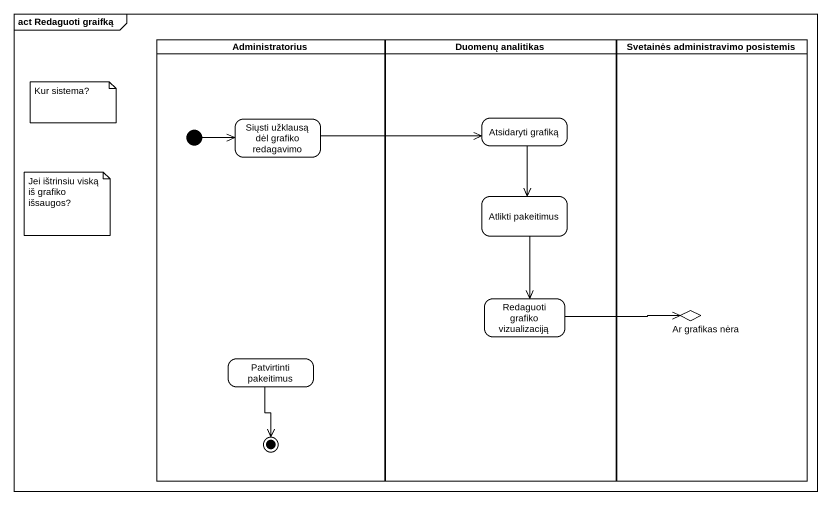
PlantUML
@startuml
mainframe act Redaguoti graifką
hide empty description
state Administratorius <<partition>> {
  state "Siųsti užklausą dėl grafiko redagavimo" as Siųsti_užklausą_dėl_grafiko
  state "Patvirtinti pakeitimus" as Patvirtinti_pakeitimus
  [*] -right-> Siųsti_užklausą_dėl_grafiko
  Patvirtinti_pakeitimus --> [*]
}
state "Duomenų analitikas" as Duomenų_analitikas <<partition>> {
  state "Atsidaryti grafiką" as Atsidaryti_grafiką
  state "Atlikti pakeitimus" as Atlikti_pakeitimus
  state "Redaguoti grafiko vizualizaciją" as Redaguoti_grafiko
}
state "Svetainės administravimo posistemis" as Svetainės_administravimo <<partition>> {
  state "Ar grafikas nėra" as Ar_grafikas_nėra <<choice>>
}
Siųsti_užklausą_dėl_grafiko -right-> Atsidaryti_grafiką
Atsidaryti_grafiką --> Atlikti_pakeitimus
Atlikti_pakeitimus --> Redaguoti_grafiko
Redaguoti_grafiko -right-> Ar_grafikas_nėra
note as N1
  Kur sistema?
end note
note as N2
  Jei ištrinsiu viską iš grafiko išsaugos?
end note
@enduml
